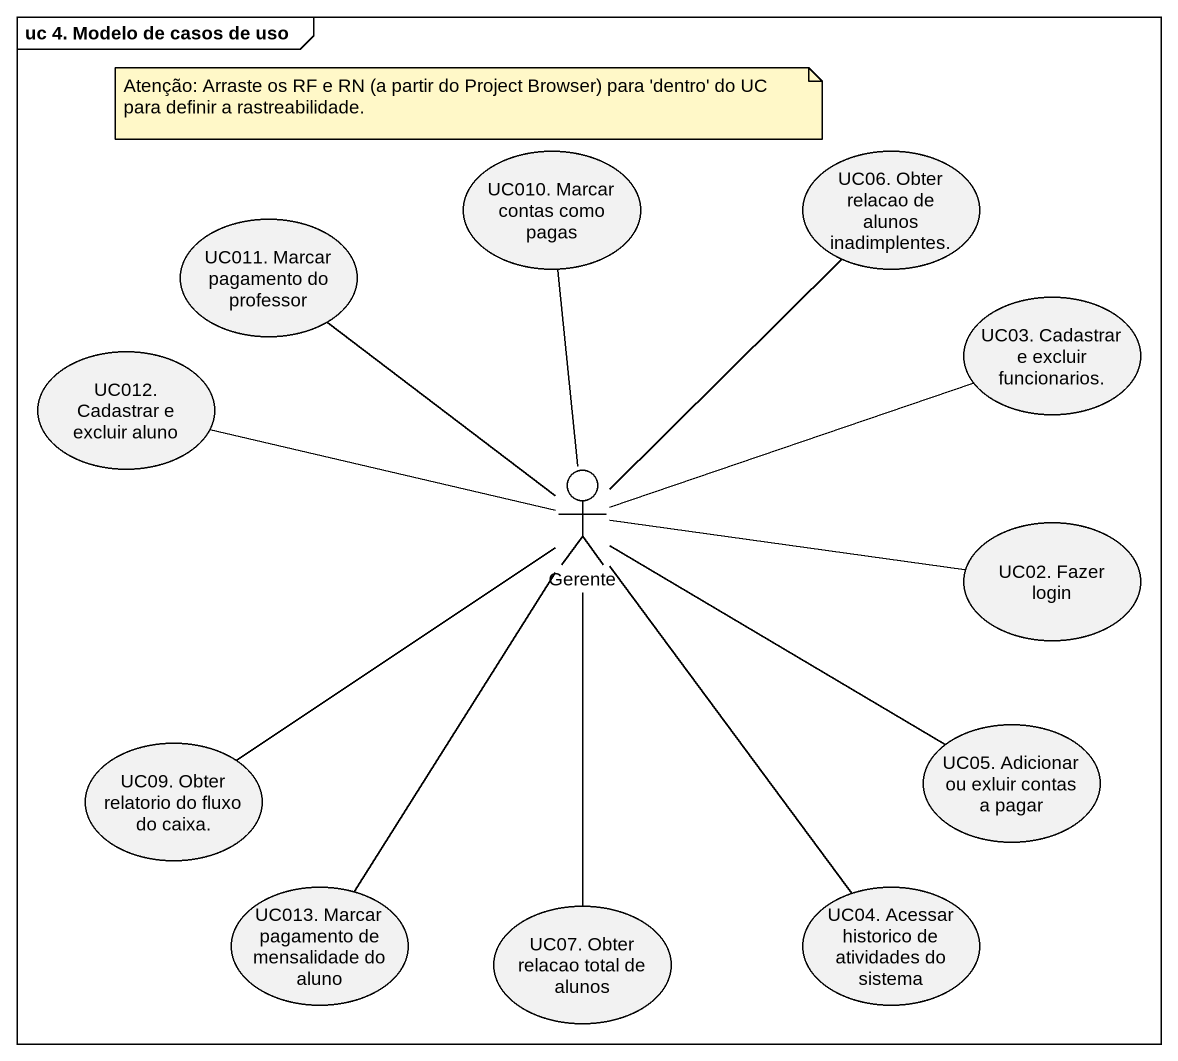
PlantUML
@startuml
mainframe uc 4. Modelo de casos de uso
usecase "UC010. Marcar contas como pagas" as UC010_Marcar_contas_como
usecase "UC06. Obter relacao de alunos inadimplentes." as UC06_Obter_relacao_de
usecase "UC011. Marcar pagamento do professor" as UC011_Marcar_pagamento_do
usecase "UC012. Cadastrar e excluir aluno" as UC012_Cadastrar_e_excluir
usecase "UC03. Cadastrar e excluir funcionarios." as UC03_Cadastrar_e_excluir
actor Gerente
usecase "UC02. Fazer login" as UC02_Fazer_login
usecase "UC05. Adicionar ou exluir contas a pagar" as UC05_Adicionar_ou_exluir
usecase "UC09. Obter relatorio do fluxo do caixa." as UC09_Obter_relatorio_do
usecase "UC013. Marcar pagamento de mensalidade do aluno" as UC013_Marcar_pagamento_de
usecase "UC04. Acessar historico de atividades do sistema" as UC04_Acessar_historico_de
usecase "UC07. Obter relacao total de alunos" as UC07_Obter_relacao_total_de
Gerente -up- UC010_Marcar_contas_como
Gerente -up- UC06_Obter_relacao_de
Gerente -up- UC011_Marcar_pagamento_do
Gerente -left- UC012_Cadastrar_e_excluir
Gerente -right- UC03_Cadastrar_e_excluir
Gerente -right- UC05_Adicionar_ou_exluir
Gerente -- UC09_Obter_relatorio_do
Gerente -- UC013_Marcar_pagamento_de
Gerente -- UC04_Acessar_historico_de
Gerente -- UC07_Obter_relacao_total_de
UC02_Fazer_login -left- Gerente
note as N1
  Atenção: Arraste os RF e RN (a partir do Project Browser) para 'dentro' do UC para definir a rastreabilidade.
end note
@enduml
